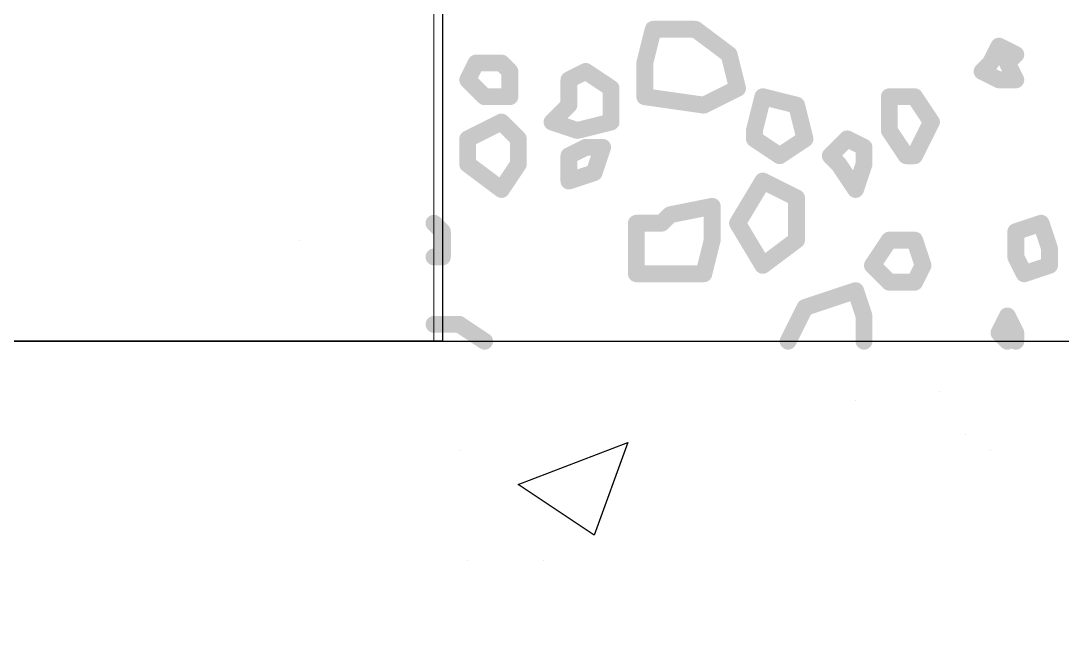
# Model space of a CAD drawing. Header units: inches. Extents: x -1597 to 5492, y -569 to 966.
# Drawn here: x 894.57 to 935.73, y -395.74 to -371.57 of the extents above; entities that cross this region are included whole.
import ezdxf

# ---------------------------------------------------------------- set-up
doc = ezdxf.new("R2010")
doc.units = ezdxf.units.IN
doc.header["$MEASUREMENT"] = 0
doc.layers.add('PDF3_Geometry', color=7, linetype='Continuous')
doc.layers.add('PDF3_Solid Fills', color=7, linetype='Continuous', true_color=0xffffff)

msp = doc.modelspace()

# ---------------------------------------------------------------- hatches: boundary and pattern name
at = {"layer": 'PDF3_Solid Fills', "transparency": 33554558}
for points in [[(919.889373, -371.983695), (919.556039, -373.317028), (919.556039, -373.317028, -0.414197904), (919.151806, -373.559565), (919.151806, -373.559565, -0.4141926), (918.909273, -373.155338), (918.909273, -373.155338), (919.242606, -371.822005), (919.242606, -371.822005, -0.41419789), (919.646839, -371.579468), (919.646839, -371.579468, -0.414192598)], [(919.566006, -371.569518), (921.232673, -371.569518), (921.232673, -371.569518, -0.414183765), (921.566006, -371.902852), (921.566006, -371.902852, -0.414180014), (921.232673, -372.236185), (921.232673, -372.236185), (919.566006, -372.236185), (919.566006, -372.236185, -0.414217488), (919.232673, -371.902852), (919.232673, -371.902852, -0.414221253)], [(921.432673, -371.636182), (922.766006, -372.636182), (922.766006, -372.636182, -0.414214977), (922.832639, -373.102852), (922.832639, -373.102852, -0.41421977), (922.365973, -373.169518), (922.365973, -373.169518), (921.032639, -372.169518), (921.032639, -372.169518, -0.414214978), (920.966006, -371.702848), (920.966006, -371.702848, -0.414219757)], [(933.530806, -372.718588), (933.197473, -373.385255), (933.197473, -373.385255, -0.414200389), (932.750239, -373.534325), (932.750239, -373.534325, -0.414181082), (932.601173, -373.087112), (932.601173, -373.087112), (932.934506, -372.420445), (932.934506, -372.420445, -0.414200375), (933.381739, -372.271375), (933.381739, -372.271375, -0.414181093)], [(933.381739, -372.271375), (934.048406, -372.604708), (934.048406, -372.604708, -0.414181083), (934.197473, -373.051922), (934.197473, -373.051922, -0.414200375), (933.750239, -373.200992), (933.750239, -373.200992), (933.083573, -372.867658), (933.083573, -372.867658, -0.414181092), (932.934506, -372.420445), (932.934506, -372.420445, -0.414200375)], [(912.864139, -373.385255), (912.530806, -374.051922), (912.530806, -374.051922, -0.414200389), (912.083573, -374.200992), (912.083573, -374.200992, -0.414181094), (911.934506, -373.753778), (911.934506, -373.753778), (912.267839, -373.087112), (912.267839, -373.087112, -0.414200384), (912.715073, -372.938042), (912.715073, -372.938042, -0.414181083)], [(912.566006, -372.902852), (913.566006, -372.902852), (913.566006, -372.902852, -0.41418375), (913.899339, -373.236185), (913.899339, -373.236185, -0.414179991), (913.566006, -373.569518), (913.566006, -373.569518), (912.566006, -373.569518), (912.566006, -373.569518, -0.414217503), (912.232673, -373.236185), (912.232673, -373.236185, -0.414221247)], [(913.801706, -373.000482), (914.135039, -373.333815), (914.135039, -373.333815, -0.414188857), (914.135039, -373.805218), (914.135039, -373.805218, -0.414194299), (913.663606, -373.805218), (913.663606, -373.805218), (913.330273, -373.471885), (913.330273, -373.471885, -0.414188845), (913.330273, -373.000482), (913.330273, -373.000482, -0.414194292)], [(919.566006, -373.236185), (919.566006, -374.569518), (919.566006, -374.569518, -0.41418), (919.232673, -374.902852), (919.232673, -374.902852, -0.414217495), (918.899339, -374.569518), (918.899339, -374.569518), (918.899339, -373.236185), (918.899339, -373.236185, -0.414221242), (919.232673, -372.902852), (919.232673, -372.902852, -0.414183747)], [(922.889373, -372.822005), (923.222706, -374.155338), (923.222706, -374.155338, -0.414192587), (922.980173, -374.559565), (922.980173, -374.559565, -0.414197902), (922.575939, -374.317028), (922.575939, -374.317028), (922.242606, -372.983695), (922.242606, -372.983695, -0.414192608), (922.485139, -372.579468), (922.485139, -372.579468, -0.414197896)], [(932.330273, -373.333815), (932.663606, -373.000482), (932.663606, -373.000482, -0.414194295), (933.135039, -373.000482), (933.135039, -373.000482, -0.414188828), (933.135039, -373.471885), (933.135039, -373.471885), (932.801706, -373.805218), (932.801706, -373.805218, -0.414194314), (932.330273, -373.805218), (932.330273, -373.805218, -0.414188846)], [(933.330273, -373.000482), (933.663606, -372.667148), (933.663606, -372.667148, -0.414194309), (934.135039, -372.667148), (934.135039, -372.667148, -0.414188834), (934.135039, -373.138552), (934.135039, -373.138552), (933.801706, -373.471885), (933.801706, -373.471885, -0.414194307), (933.330273, -373.471885), (933.330273, -373.471885, -0.414188838)], [(933.864139, -373.087112), (934.197473, -373.753778), (934.197473, -373.753778, -0.414181091), (934.048406, -374.200992), (934.048406, -374.200992, -0.414200377), (933.601173, -374.051922), (933.601173, -374.051922), (933.267839, -373.385255), (933.267839, -373.385255, -0.414181071), (933.416906, -372.938042), (933.416906, -372.938042, -0.414200382)], [(914.232673, -373.569518), (914.232673, -374.569518), (914.232673, -374.569518, -0.414180004), (913.899339, -374.902852), (913.899339, -374.902852, -0.414217485), (913.566006, -374.569518), (913.566006, -374.569518), (913.566006, -373.569518), (913.566006, -373.569518, -0.414221254), (913.899339, -373.236185), (913.899339, -373.236185, -0.414183745)], [(916.083573, -373.604708), (916.750239, -373.271375), (916.750239, -373.271375, -0.414200381), (917.197473, -373.420445), (917.197473, -373.420445, -0.414181088), (917.048406, -373.867658), (917.048406, -373.867658), (916.381739, -374.200992), (916.381739, -374.200992, -0.414200373), (915.934506, -374.051922), (915.934506, -374.051922, -0.414181101)], [(917.084239, -373.292165), (918.084239, -373.958832), (918.084239, -373.958832, -0.41422286), (918.176673, -374.421085), (918.176673, -374.421085, -0.414196003), (917.714406, -374.513535), (917.714406, -374.513535), (916.714406, -373.846868), (916.714406, -373.846868, -0.414222856), (916.621973, -373.384615), (916.621973, -373.384615, -0.41419602)], [(932.715073, -373.271375), (933.381739, -373.604708), (933.381739, -373.604708, -0.414181078), (933.530806, -374.051922), (933.530806, -374.051922, -0.414200375), (933.083573, -374.200992), (933.083573, -374.200992), (932.416906, -373.867658), (932.416906, -373.867658, -0.414181086), (932.267839, -373.420445), (932.267839, -373.420445, -0.414200364)], [(912.468373, -373.667148), (913.135039, -374.333815), (913.135039, -374.333815, -0.414188835), (913.135039, -374.805218), (913.135039, -374.805218, -0.414194295), (912.663606, -374.805218), (912.663606, -374.805218), (911.996939, -374.138552), (911.996939, -374.138552, -0.414188827), (911.996939, -373.667148), (911.996939, -373.667148, -0.414194312)], [(916.566006, -373.902852), (916.566006, -374.902852), (916.566006, -374.902852, -0.414180006), (916.232673, -375.236185), (916.232673, -375.236185, -0.4142175), (915.899339, -374.902852), (915.899339, -374.902852), (915.899339, -373.902852), (915.899339, -373.902852, -0.414221235), (916.232673, -373.569518), (916.232673, -373.569518, -0.414183755)], [(933.232673, -373.569518), (933.899339, -373.569518), (933.899339, -373.569518, -0.414183769), (934.232673, -373.902852), (934.232673, -373.902852, -0.414180008), (933.899339, -374.236185), (933.899339, -374.236185), (933.232673, -374.236185), (933.232673, -374.236185, -0.414217492), (932.899339, -373.902852), (932.899339, -373.902852, -0.414221253)], [(918.232673, -374.236185), (918.232673, -375.569518), (918.232673, -375.569518, -0.414179988), (917.899339, -375.902852), (917.899339, -375.902852, -0.414217503), (917.566006, -375.569518), (917.566006, -375.569518), (917.566006, -374.236185), (917.566006, -374.236185, -0.414221248), (917.899339, -373.902852), (917.899339, -373.902852, -0.414183746)], [(921.416906, -374.604708), (922.750239, -373.938042), (922.750239, -373.938042, -0.414200377), (923.197473, -374.087112), (923.197473, -374.087112, -0.414181078), (923.048406, -374.534325), (923.048406, -374.534325), (921.715073, -375.200992), (921.715073, -375.200992, -0.414200388), (921.267839, -375.051922), (921.267839, -375.051922, -0.414181087)], [(912.899339, -374.236185), (913.899339, -374.236185), (913.899339, -374.236185, -0.414183755), (914.232673, -374.569518), (914.232673, -374.569518, -0.414180004), (913.899339, -374.902852), (913.899339, -374.902852), (912.899339, -374.902852), (912.899339, -374.902852, -0.414217517), (912.566006, -374.569518), (912.566006, -374.569518, -0.414221254)], [(915.330273, -375.333815), (915.996939, -374.667148), (915.996939, -374.667148, -0.414194311), (916.468373, -374.667148), (916.468373, -374.667148, -0.414188838), (916.468373, -375.138552), (916.468373, -375.138552), (915.801706, -375.805218), (915.801706, -375.805218, -0.414194296), (915.330273, -375.805218), (915.330273, -375.805218, -0.414188828)], [(919.279806, -374.239535), (921.613139, -374.572868), (921.613139, -374.572868, -0.414205679), (921.895973, -374.949992), (921.895973, -374.949992, -0.414231183), (921.518839, -375.232832), (921.518839, -375.232832), (919.185506, -374.899498), (919.185506, -374.899498, -0.414205666), (918.902673, -374.522375), (918.902673, -374.522375, -0.414231188)], [(924.222706, -374.650362), (923.889373, -375.983695), (923.889373, -375.983695, -0.414197898), (923.485139, -376.226232), (923.485139, -376.226232, -0.414192587), (923.242606, -375.822005), (923.242606, -375.822005), (923.575939, -374.488672), (923.575939, -374.488672, -0.414197877), (923.980173, -374.246135), (923.980173, -374.246135, -0.414192593)], [(923.980173, -374.246135), (925.313506, -374.579468), (925.313506, -374.579468, -0.414192614), (925.556039, -374.983695), (925.556039, -374.983695, -0.414197892), (925.151806, -375.226232), (925.151806, -375.226232), (923.818473, -374.892898), (923.818473, -374.892898, -0.414192586), (923.575939, -374.488672), (923.575939, -374.488672, -0.414197877)], [(925.556039, -374.822005), (925.889373, -376.155338), (925.889373, -376.155338, -0.414192615), (925.646839, -376.559565), (925.646839, -376.559565, -0.414197888), (925.242606, -376.317028), (925.242606, -376.317028), (924.909273, -374.983695), (924.909273, -374.983695, -0.414192597), (925.151806, -374.579468), (925.151806, -374.579468, -0.414197887)], [(928.899339, -374.236185), (929.899339, -374.236185), (929.899339, -374.236185, -0.414183738), (930.232673, -374.569518), (930.232673, -374.569518, -0.414180002), (929.899339, -374.902852), (929.899339, -374.902852), (928.899339, -374.902852), (928.899339, -374.902852, -0.414217495), (928.566006, -374.569518), (928.566006, -374.569518, -0.414221245)], [(929.232673, -374.569518), (929.232673, -375.569518), (929.232673, -375.569518, -0.414180003), (928.899339, -375.902852), (928.899339, -375.902852, -0.414217507), (928.566006, -375.569518), (928.566006, -375.569518), (928.566006, -374.569518), (928.566006, -374.569518, -0.414221245), (928.899339, -374.236185), (928.899339, -374.236185, -0.414183756)], [(930.176673, -374.384615), (930.843339, -375.384615), (930.843339, -375.384615, -0.414222856), (930.750906, -375.846868), (930.750906, -375.846868, -0.414196029), (930.288639, -375.754418), (930.288639, -375.754418), (929.621973, -374.754418), (929.621973, -374.754418, -0.414222869), (929.714406, -374.292165), (929.714406, -374.292165, -0.414196026)], [(912.083573, -375.938042), (913.416906, -375.271375), (913.416906, -375.271375, -0.414200385), (913.864139, -375.420445), (913.864139, -375.420445, -0.414181091), (913.715073, -375.867658), (913.715073, -375.867658), (912.381739, -376.534325), (912.381739, -376.534325, -0.414200372), (911.934506, -376.385255), (911.934506, -376.385255, -0.414181091)], [(913.801706, -375.333815), (914.468373, -376.000482), (914.468373, -376.000482, -0.414188837), (914.468373, -376.471885), (914.468373, -376.471885, -0.414194303), (913.996939, -376.471885), (913.996939, -376.471885), (913.330273, -375.805218), (913.330273, -375.805218, -0.41418883), (913.330273, -375.333815), (913.330273, -375.333815, -0.414194308)], [(915.671406, -375.253288), (916.671406, -375.586622), (916.671406, -375.586622, -0.414224013), (916.882206, -376.008258), (916.882206, -376.008258, -0.414244874), (916.460573, -376.219078), (916.460573, -376.219078), (915.460573, -375.885745), (915.460573, -375.885745, -0.414224023), (915.249773, -375.464108), (915.249773, -375.464108, -0.414244858)], [(916.485139, -375.579468), (917.818473, -375.246135), (917.818473, -375.246135, -0.414197897), (918.222706, -375.488672), (918.222706, -375.488672, -0.414192592), (917.980173, -375.892898), (917.980173, -375.892898), (916.646839, -376.226232), (916.646839, -376.226232, -0.414197897), (916.242606, -375.983695), (916.242606, -375.983695, -0.414192587)], [(929.232673, -375.569518), (929.232673, -375.902852), (929.232673, -375.902852, -0.414180001), (928.899339, -376.236185), (928.899339, -376.236185, -0.414217505), (928.566006, -375.902852), (928.566006, -375.902852), (928.566006, -375.569518), (928.566006, -375.569518, -0.414221255), (928.899339, -375.236185), (928.899339, -375.236185, -0.414183751)], [(930.864139, -375.718588), (930.530806, -376.385255), (930.530806, -376.385255, -0.414200386), (930.083573, -376.534325), (930.083573, -376.534325, -0.414181077), (929.934506, -376.087112), (929.934506, -376.087112), (930.267839, -375.420445), (930.267839, -375.420445, -0.414200383), (930.715073, -375.271375), (930.715073, -375.271375, -0.414181071)], [(923.899339, -375.902852), (923.899339, -376.236185), (923.899339, -376.236185, -0.41418002), (923.566006, -376.569518), (923.566006, -376.569518, -0.414217501), (923.232673, -376.236185), (923.232673, -376.236185), (923.232673, -375.902852), (923.232673, -375.902852, -0.414221259), (923.566006, -375.569518), (923.566006, -375.569518, -0.414183748)], [(929.176673, -375.717948), (929.843339, -376.717948), (929.843339, -376.717948, -0.41422286), (929.750906, -377.180202), (929.750906, -377.180202, -0.414196025), (929.288639, -377.087752), (929.288639, -377.087752), (928.621973, -376.087752), (928.621973, -376.087752, -0.414222871), (928.714406, -375.625498), (928.714406, -375.625498, -0.414196022)], [(912.566006, -376.236185), (912.566006, -377.236185), (912.566006, -377.236185, -0.414179996), (912.232673, -377.569518), (912.232673, -377.569518, -0.414217502), (911.899339, -377.236185), (911.899339, -377.236185), (911.899339, -376.236185), (911.899339, -376.236185, -0.414221257), (912.232673, -375.902852), (912.232673, -375.902852, -0.414183752)], [(914.566006, -376.236185), (914.566006, -377.236185), (914.566006, -377.236185, -0.414179985), (914.232673, -377.569518), (914.232673, -377.569518, -0.414217485), (913.899339, -377.236185), (913.899339, -377.236185), (913.899339, -376.236185), (913.899339, -376.236185, -0.41422124), (914.232673, -375.902852), (914.232673, -375.902852, -0.414183755)], [(916.083573, -376.604708), (916.750239, -376.271375), (916.750239, -376.271375, -0.414200371), (917.197473, -376.420445), (917.197473, -376.420445, -0.414181101), (917.048406, -376.867658), (917.048406, -376.867658), (916.381739, -377.200992), (916.381739, -377.200992, -0.414200383), (915.934506, -377.051922), (915.934506, -377.051922, -0.414181089)], [(916.899339, -376.236185), (917.566006, -376.236185), (917.566006, -376.236185, -0.414183758), (917.899339, -376.569518), (917.899339, -376.569518, -0.414179997), (917.566006, -376.902852), (917.566006, -376.902852), (916.899339, -376.902852), (916.899339, -376.902852, -0.414217503), (916.566006, -376.569518), (916.566006, -376.569518, -0.414221263)], [(917.882206, -376.674925), (917.548873, -377.674925), (917.548873, -377.674925, -0.414244881), (917.127239, -377.885745), (917.127239, -377.885745, -0.414224031), (916.916439, -377.464108), (916.916439, -377.464108), (917.249773, -376.464108), (917.249773, -376.464108, -0.414244875), (917.671406, -376.253288), (917.671406, -376.253288, -0.414224014)], [(923.750906, -375.958832), (924.750906, -376.625498), (924.750906, -376.625498, -0.414222866), (924.843339, -377.087752), (924.843339, -377.087752, -0.414196011), (924.381073, -377.180202), (924.381073, -377.180202), (923.381073, -376.513535), (923.381073, -376.513535, -0.414222854), (923.288639, -376.051282), (923.288639, -376.051282, -0.414196021)], [(924.381073, -376.625498), (925.381073, -375.958832), (925.381073, -375.958832, -0.414196023), (925.843339, -376.051282), (925.843339, -376.051282, -0.414222866), (925.750906, -376.513535), (925.750906, -376.513535), (924.750906, -377.180202), (924.750906, -377.180202, -0.414196015), (924.288639, -377.087752), (924.288639, -377.087752, -0.414222854)], [(926.330273, -376.667148), (926.996939, -376.000482), (926.996939, -376.000482, -0.414194297), (927.468373, -376.000482), (927.468373, -376.000482, -0.414188837), (927.468373, -376.471885), (927.468373, -376.471885), (926.801706, -377.138552), (926.801706, -377.138552, -0.414194296), (926.330273, -377.138552), (926.330273, -377.138552, -0.414188834)], [(927.381739, -375.938042), (928.048406, -376.271375), (928.048406, -376.271375, -0.414181077), (928.197473, -376.718588), (928.197473, -376.718588, -0.414200373), (927.750239, -376.867658), (927.750239, -376.867658), (927.083573, -376.534325), (927.083573, -376.534325, -0.414181072), (926.934506, -376.087112), (926.934506, -376.087112, -0.414200369)], [(928.232673, -376.569518), (928.232673, -377.236185), (928.232673, -377.236185, -0.414180006), (927.899339, -377.569518), (927.899339, -377.569518, -0.414217505), (927.566006, -377.236185), (927.566006, -377.236185), (927.566006, -376.569518), (927.566006, -376.569518, -0.414221252), (927.899339, -376.236185), (927.899339, -376.236185, -0.414183755)], [(930.530806, -376.385255), (930.197473, -377.051922), (930.197473, -377.051922, -0.414200374), (929.750239, -377.200992), (929.750239, -377.200992, -0.414181082), (929.601173, -376.753778), (929.601173, -376.753778), (929.934506, -376.087112), (929.934506, -376.087112, -0.414200376), (930.381739, -375.938042), (930.381739, -375.938042, -0.414181094)], [(916.566006, -376.902852), (916.566006, -377.902852), (916.566006, -377.902852, -0.414179998), (916.232673, -378.236185), (916.232673, -378.236185, -0.414217507), (915.899339, -377.902852), (915.899339, -377.902852), (915.899339, -376.902852), (915.899339, -376.902852, -0.414221251), (916.232673, -376.569518), (916.232673, -376.569518, -0.414183742)], [(926.801706, -376.667148), (927.135039, -377.000482), (927.135039, -377.000482, -0.414188852), (927.135039, -377.471885), (927.135039, -377.471885, -0.414194299), (926.663606, -377.471885), (926.663606, -377.471885), (926.330273, -377.138552), (926.330273, -377.138552, -0.414188834), (926.330273, -376.667148), (926.330273, -376.667148, -0.414194309)], [(929.566006, -376.569518), (929.899339, -376.569518), (929.899339, -376.569518, -0.414183737), (930.232673, -376.902852), (930.232673, -376.902852, -0.414179996), (929.899339, -377.236185), (929.899339, -377.236185), (929.566006, -377.236185), (929.566006, -377.236185, -0.414217496), (929.232673, -376.902852), (929.232673, -376.902852, -0.414221237)], [(912.432673, -376.969515), (913.766006, -377.969515), (913.766006, -377.969515, -0.414215001), (913.832639, -378.436185), (913.832639, -378.436185, -0.414219748), (913.365973, -378.502852), (913.365973, -378.502852), (912.032639, -377.502852), (912.032639, -377.502852, -0.414214985), (911.966006, -377.036182), (911.966006, -377.036182, -0.414219754)], [(914.510006, -377.421085), (913.843339, -378.421085), (913.843339, -378.421085, -0.414196012), (913.381073, -378.513535), (913.381073, -378.513535, -0.414222858), (913.288639, -378.051282), (913.288639, -378.051282), (913.955306, -377.051282), (913.955306, -377.051282, -0.414196029), (914.417573, -376.958832), (914.417573, -376.958832, -0.414222849)], [(927.176673, -377.051282), (927.843339, -378.051282), (927.843339, -378.051282, -0.414222867), (927.750906, -378.513535), (927.750906, -378.513535, -0.414196012), (927.288639, -378.421085), (927.288639, -378.421085), (926.621973, -377.421085), (926.621973, -377.421085, -0.414222861), (926.714406, -376.958832), (926.714406, -376.958832, -0.414196028)], [(928.215539, -377.341592), (927.882206, -378.341592), (927.882206, -378.341592, -0.414244868), (927.460573, -378.552412), (927.460573, -378.552412, -0.414224019), (927.249773, -378.130775), (927.249773, -378.130775), (927.583106, -377.130775), (927.583106, -377.130775, -0.414244866), (928.004739, -376.919955), (928.004739, -376.919955, -0.414224035)], [(916.127239, -377.586622), (917.127239, -377.253288), (917.127239, -377.253288, -0.414244886), (917.548873, -377.464108), (917.548873, -377.464108, -0.414224023), (917.338073, -377.885745), (917.338073, -377.885745), (916.338073, -378.219078), (916.338073, -378.219078, -0.414244879), (915.916439, -378.008258), (915.916439, -378.008258, -0.414224032)], [(924.185139, -378.074348), (923.185139, -379.741015), (923.185139, -379.741015, -0.41423525), (922.727839, -379.855348), (922.727839, -379.855348, -0.414249548), (922.613506, -379.398018), (922.613506, -379.398018), (923.613506, -377.731352), (923.613506, -377.731352, -0.414235251), (924.070806, -377.617018), (924.070806, -377.617018, -0.414249553)], [(924.048406, -377.604708), (925.381739, -378.271375), (925.381739, -378.271375, -0.414181076), (925.530806, -378.718588), (925.530806, -378.718588, -0.414200371), (925.083573, -378.867658), (925.083573, -378.867658), (923.750239, -378.200992), (923.750239, -378.200992, -0.4141811), (923.601173, -377.753778), (923.601173, -377.753778, -0.414200383)], [(925.566006, -378.569518), (925.566006, -380.236185), (925.566006, -380.236185, -0.414180007), (925.232673, -380.569518), (925.232673, -380.569518, -0.414217496), (924.899339, -380.236185), (924.899339, -380.236185), (924.899339, -378.569518), (924.899339, -378.569518, -0.414221243), (925.232673, -378.236185), (925.232673, -378.236185, -0.414183755)], [(920.167273, -378.909322), (921.833939, -378.575988), (921.833939, -378.575988, -0.414226508), (922.226173, -378.837478), (922.226173, -378.837478, -0.414189337), (921.964706, -379.229712), (921.964706, -379.229712), (920.298039, -379.563045), (920.298039, -379.563045, -0.414226502), (919.905806, -379.301555), (919.905806, -379.301555, -0.414189344)], [(922.232673, -378.902852), (922.232673, -380.236185), (922.232673, -380.236185, -0.414179994), (921.899339, -380.569518), (921.899339, -380.569518, -0.414217498), (921.566006, -380.236185), (921.566006, -380.236185), (921.566006, -378.902852), (921.566006, -378.902852, -0.414221239), (921.899339, -378.569518), (921.899339, -378.569518, -0.41418375)], [(919.663606, -379.333815), (919.996939, -379.000482), (919.996939, -379.000482, -0.414194296), (920.468373, -379.000482), (920.468373, -379.000482, -0.41418884), (920.468373, -379.471885), (920.468373, -379.471885), (920.135039, -379.805218), (920.135039, -379.805218, -0.414194297), (919.663606, -379.805218), (919.663606, -379.805218, -0.414188832)], [(911.135039, -379.333815), (911.468373, -379.667148), (911.468373, -379.667148, -0.414188858), (911.468373, -380.138552), (911.468373, -380.138552, -0.414194299), (910.996939, -380.138552), (910.996939, -380.138552), (910.663606, -379.805218), (910.663606, -379.805218, -0.414188844), (910.663606, -379.333815), (910.663606, -379.333815, -0.414194293)], [(918.899339, -379.236185), (919.899339, -379.236185), (919.899339, -379.236185, -0.414183751), (920.232673, -379.569518), (920.232673, -379.569518, -0.414179981), (919.899339, -379.902852), (919.899339, -379.902852), (918.899339, -379.902852), (918.899339, -379.902852, -0.414217507), (918.566006, -379.569518), (918.566006, -379.569518, -0.414221249)], [(919.232673, -379.569518), (919.232673, -380.902852), (919.232673, -380.902852, -0.414180013), (918.899339, -381.236185), (918.899339, -381.236185, -0.414217504), (918.566006, -380.902852), (918.566006, -380.902852), (918.566006, -379.569518), (918.566006, -379.569518, -0.414221249), (918.899339, -379.236185), (918.899339, -379.236185, -0.414183743)], [(923.185139, -379.398018), (924.185139, -381.064685), (924.185139, -381.064685, -0.414249553), (924.070806, -381.522015), (924.070806, -381.522015, -0.414235244), (923.613506, -381.407682), (923.613506, -381.407682), (922.613506, -379.741015), (922.613506, -379.741015, -0.414249534), (922.727839, -379.283685), (922.727839, -379.283685, -0.414235242)], [(933.793906, -379.586622), (934.793906, -379.253288), (934.793906, -379.253288, -0.414244899), (935.215539, -379.464108), (935.215539, -379.464108, -0.414224033), (935.004739, -379.885745), (935.004739, -379.885745), (934.004739, -380.219078), (934.004739, -380.219078, -0.414244881), (933.583106, -380.008258), (933.583106, -380.008258, -0.414224025)], [(935.215539, -379.464108), (935.548873, -380.464108), (935.548873, -380.464108, -0.414224033), (935.338073, -380.885745), (935.338073, -380.885745, -0.41424488), (934.916439, -380.674925), (934.916439, -380.674925), (934.583106, -379.674925), (934.583106, -379.674925, -0.414224026), (934.793906, -379.253288), (934.793906, -379.253288, -0.414244899)], [(911.566006, -379.902852), (911.566006, -380.902852), (911.566006, -380.902852, -0.414179994), (911.232673, -381.236185), (911.232673, -381.236185, -0.414217482), (910.899339, -380.902852), (910.899339, -380.902852), (910.899339, -379.902852), (910.899339, -379.902852, -0.414221249), (911.232673, -379.569518), (911.232673, -379.569518, -0.414183761)], [(922.222706, -380.317028), (921.889373, -381.650362), (921.889373, -381.650362, -0.414197893), (921.485139, -381.892898), (921.485139, -381.892898, -0.414192604), (921.242606, -381.488672), (921.242606, -381.488672), (921.575939, -380.155338), (921.575939, -380.155338, -0.414197891), (921.980173, -379.912802), (921.980173, -379.912802, -0.414192581)], [(923.699306, -380.969515), (925.032639, -379.969515), (925.032639, -379.969515, -0.41421975), (925.499306, -380.036182), (925.499306, -380.036182, -0.414214992), (925.432673, -380.502852), (925.432673, -380.502852), (924.099339, -381.502852), (924.099339, -381.502852, -0.414219745), (923.632673, -381.436185), (923.632673, -381.436185, -0.414214994)], [(929.176673, -380.421085), (928.510006, -381.421085), (928.510006, -381.421085, -0.414196041), (928.047739, -381.513535), (928.047739, -381.513535, -0.414222883), (927.955306, -381.051282), (927.955306, -381.051282), (928.621973, -380.051282), (928.621973, -380.051282, -0.414196025), (929.084239, -379.958832), (929.084239, -379.958832, -0.414222865)], [(928.899339, -379.902852), (929.899339, -379.902852), (929.899339, -379.902852, -0.41418376), (930.232673, -380.236185), (930.232673, -380.236185, -0.414179987), (929.899339, -380.569518), (929.899339, -380.569518), (928.899339, -380.569518), (928.899339, -380.569518, -0.414217495), (928.566006, -380.236185), (928.566006, -380.236185, -0.414221239)], [(930.215539, -380.130775), (930.548873, -381.130775), (930.548873, -381.130775, -0.414224024), (930.338073, -381.552412), (930.338073, -381.552412, -0.414244864), (929.916439, -381.341592), (929.916439, -381.341592), (929.583106, -380.341592), (929.583106, -380.341592, -0.41422404), (929.793906, -379.919955), (929.793906, -379.919955, -0.414244884)], [(934.232673, -379.902852), (934.232673, -380.902852), (934.232673, -380.902852, -0.414180004), (933.899339, -381.236185), (933.899339, -381.236185, -0.414217496), (933.566006, -380.902852), (933.566006, -380.902852), (933.566006, -379.902852), (933.566006, -379.902852, -0.414221234), (933.899339, -379.569518), (933.899339, -379.569518, -0.414183757)], [(935.566006, -380.569518), (935.566006, -381.236185), (935.566006, -381.236185, -0.414180004), (935.232673, -381.569518), (935.232673, -381.569518, -0.41421751), (934.899339, -381.236185), (934.899339, -381.236185), (934.899339, -380.569518), (934.899339, -380.569518, -0.41422125), (935.232673, -380.236185), (935.232673, -380.236185, -0.414183759)], [(910.899339, -380.569518), (911.232673, -380.569518), (911.232673, -380.569518, -0.414183743), (911.566006, -380.902852), (911.566006, -380.902852, -0.414179994), (911.232673, -381.236185), (911.232673, -381.236185), (910.899339, -381.236185), (910.899339, -381.236185, -0.414217489), (910.566006, -380.902852), (910.566006, -380.902852, -0.414221266)], [(919.232673, -380.902852), (919.232673, -381.569518), (919.232673, -381.569518, -0.414179997), (918.899339, -381.902852), (918.899339, -381.902852, -0.414217488), (918.566006, -381.569518), (918.566006, -381.569518), (918.566006, -380.902852), (918.566006, -380.902852, -0.414221252), (918.899339, -380.569518), (918.899339, -380.569518, -0.414183748)], [(934.197473, -380.753778), (934.530806, -381.420445), (934.530806, -381.420445, -0.414181083), (934.381739, -381.867658), (934.381739, -381.867658, -0.414200381), (933.934506, -381.718588), (933.934506, -381.718588), (933.601173, -381.051922), (933.601173, -381.051922, -0.414181078), (933.750239, -380.604708), (933.750239, -380.604708, -0.414200374)], [(928.468373, -381.000482), (929.135039, -381.667148), (929.135039, -381.667148, -0.414188844), (929.135039, -382.138552), (929.135039, -382.138552, -0.414194292), (928.663606, -382.138552), (928.663606, -382.138552), (927.996939, -381.471885), (927.996939, -381.471885, -0.414188842), (927.996939, -381.000482), (927.996939, -381.000482, -0.414194302)], [(930.530806, -381.385255), (930.197473, -382.051922), (930.197473, -382.051922, -0.414200368), (929.750239, -382.200992), (929.750239, -382.200992, -0.414181089), (929.601173, -381.753778), (929.601173, -381.753778), (929.934506, -381.087112), (929.934506, -381.087112, -0.414200382), (930.381739, -380.938042), (930.381739, -380.938042, -0.414181072)], [(934.127239, -381.253288), (935.127239, -380.919955), (935.127239, -380.919955, -0.414244889), (935.548873, -381.130775), (935.548873, -381.130775, -0.414224036), (935.338073, -381.552412), (935.338073, -381.552412), (934.338073, -381.885745), (934.338073, -381.885745, -0.41424487), (933.916439, -381.674925), (933.916439, -381.674925, -0.414224028)], [(918.899339, -381.236185), (920.899339, -381.236185), (920.899339, -381.236185, -0.414183749), (921.232673, -381.569518), (921.232673, -381.569518, -0.414180012), (920.899339, -381.902852), (920.899339, -381.902852), (918.899339, -381.902852), (918.899339, -381.902852, -0.414217488), (918.566006, -381.569518), (918.566006, -381.569518, -0.41422124)], [(920.899339, -381.236185), (921.566006, -381.236185), (921.566006, -381.236185, -0.414183741), (921.899339, -381.569518), (921.899339, -381.569518, -0.414180003), (921.566006, -381.902852), (921.566006, -381.902852), (920.899339, -381.902852), (920.899339, -381.902852, -0.414217497), (920.566006, -381.569518), (920.566006, -381.569518, -0.414221234)], [(928.899339, -381.569518), (929.899339, -381.569518), (929.899339, -381.569518, -0.414183743), (930.232673, -381.902852), (930.232673, -381.902852, -0.414179997), (929.899339, -382.236185), (929.899339, -382.236185), (928.899339, -382.236185), (928.899339, -382.236185, -0.41421749), (928.566006, -381.902852), (928.566006, -381.902852, -0.414221236)], [(925.460573, -382.586622), (927.460573, -381.919955), (927.460573, -381.919955, -0.414244879), (927.882206, -382.130775), (927.882206, -382.130775, -0.414224024), (927.671406, -382.552412), (927.671406, -382.552412), (925.671406, -383.219078), (925.671406, -383.219078, -0.414244867), (925.249773, -383.008258), (925.249773, -383.008258, -0.414224029)], [(927.882206, -382.130775), (928.215539, -383.130775), (928.215539, -383.130775, -0.414224036), (928.004739, -383.552412), (928.004739, -383.552412, -0.414244885), (927.583106, -383.341592), (927.583106, -383.341592), (927.249773, -382.341592), (927.249773, -382.341592, -0.414224018), (927.460573, -381.919955), (927.460573, -381.919955, -0.414244879)], [(925.864139, -383.051922), (925.197473, -384.385255), (925.197473, -384.385255, -0.41420037), (924.750239, -384.534325), (924.750239, -384.534325, -0.414181087), (924.601173, -384.087112), (924.601173, -384.087112), (925.267839, -382.753778), (925.267839, -382.753778, -0.41420037), (925.715073, -382.604708), (925.715073, -382.604708, -0.41418108)], [(910.899339, -383.236185), (911.899339, -383.236185), (911.899339, -383.236185, -0.414183744), (912.232673, -383.569518), (912.232673, -383.569518, -0.414180009), (911.899339, -383.902852), (911.899339, -383.902852), (910.899339, -383.902852), (910.899339, -383.902852, -0.414217496), (910.566006, -383.569518), (910.566006, -383.569518, -0.414221258)], [(912.084239, -383.292165), (913.084239, -383.958832), (913.084239, -383.958832, -0.414222873), (913.176673, -384.421085), (913.176673, -384.421085, -0.414196035), (912.714406, -384.513535), (912.714406, -384.513535), (911.714406, -383.846868), (911.714406, -383.846868, -0.414222868), (911.621973, -383.384615), (911.621973, -383.384615, -0.414196027)], [(928.232673, -383.236185), (928.232673, -384.236185), (928.232673, -384.236185, -0.414179988), (927.899339, -384.569518), (927.899339, -384.569518, -0.414217501), (927.566006, -384.236185), (927.566006, -384.236185), (927.566006, -383.236185), (927.566006, -383.236185, -0.414221257), (927.899339, -382.902852), (927.899339, -382.902852, -0.414183759)], [(933.864139, -383.385255), (933.530806, -384.051922), (933.530806, -384.051922, -0.414200377), (933.083573, -384.200992), (933.083573, -384.200992, -0.414181079), (932.934506, -383.753778), (932.934506, -383.753778), (933.267839, -383.087112), (933.267839, -383.087112, -0.414200377), (933.715073, -382.938042), (933.715073, -382.938042, -0.414181083)], [(933.864139, -383.087112), (934.197473, -383.753778), (934.197473, -383.753778, -0.414181077), (934.048406, -384.200992), (934.048406, -384.200992, -0.41420038), (933.601173, -384.051922), (933.601173, -384.051922), (933.267839, -383.385255), (933.267839, -383.385255, -0.414181085), (933.416906, -382.938042), (933.416906, -382.938042, -0.41420038)], [(933.468373, -383.667148), (933.801706, -384.000482), (933.801706, -384.000482, -0.414188859), (933.801706, -384.471885), (933.801706, -384.471885, -0.414194304), (933.330273, -384.471885), (933.330273, -384.471885), (932.996939, -384.138552), (932.996939, -384.138552, -0.414188856), (932.996939, -383.667148), (932.996939, -383.667148, -0.414194297)], [(934.232673, -383.902852), (934.232673, -384.236185), (934.232673, -384.236185, -0.414180009), (933.899339, -384.569518), (933.899339, -384.569518, -0.414217501), (933.566006, -384.236185), (933.566006, -384.236185), (933.566006, -383.902852), (933.566006, -383.902852, -0.414221245), (933.899339, -383.569518), (933.899339, -383.569518, -0.414183754)]]:
    msp.add_hatch(color=7, dxfattribs=at).paths.add_polyline_path(points)

# ---------------------------------------------------------------- linework, layer by layer
at = {"layer": 'PDF3_Geometry', "lineweight": 25}
for points in [[(910.899339, -184.236185), (911.232673, -183.569518), (911.232673, -384.236185), (849.232673, -384.236185), (849.232673, -184.236185)], [(936.232673, -384.236185), (936.232673, -421.902852), (823.899339, -421.902852), (823.899339, -384.236185)], [(900.232673, -384.236518), (900.232673, -384.236185)], [(902.899339, -384.236518), (902.899339, -384.236185)], [(917.232673, -391.902852), (914.232673, -389.902852), (918.566006, -388.236185)]]:
    msp.add_lwpolyline(points, close=True, dxfattribs=at)
at = {"layer": 'PDF3_Geometry', "lineweight": 9}
msp.add_lwpolyline([(981.566006, -355.236185), (981.566006, -421.902852), (936.232673, -421.902852), (936.232673, -384.236185), (910.899339, -384.236185), (910.899339, -355.236185)], close=True, dxfattribs=at)
at = {"layer": 'PDF3_Geometry', "lineweight": 25}
for points in [[(911.232673, -375.902852), (911.232673, -375.903185)], [(905.566006, -380.236185), (905.566006, -380.236518)], [(930.899339, -386.236185), (930.899339, -386.236518)], [(927.566006, -386.569518), (927.566006, -386.569852)], [(931.899339, -387.902852), (931.899339, -387.903185)], [(911.899339, -388.569518), (911.899339, -388.569852)], [(932.899339, -388.569518), (932.899339, -388.569852)], [(912.232673, -392.902852), (912.232673, -392.903185)], [(915.232673, -392.902852), (915.232673, -392.903185)]]:
    msp.add_lwpolyline(points, dxfattribs=at)

doc.saveas('drawing.dxf')
